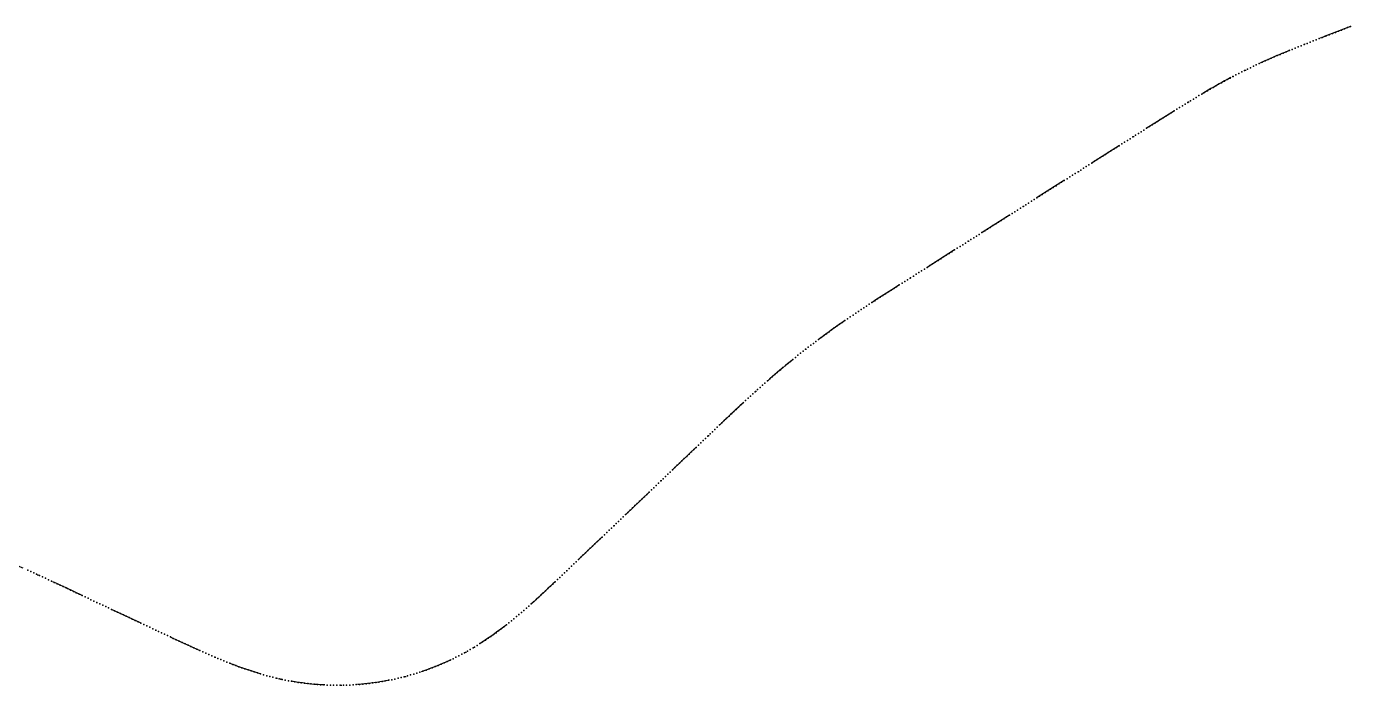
# Model space of a CAD drawing. Header units: metres. Extents: x 645109 to 647040, y 990502 to 990982.
# Drawn here: x 646225 to 647040, y 990569 to 990982 of the extents above; entities that cross this region are included whole.
import ezdxf

# ---------------------------------------------------------------- set-up
doc = ezdxf.new("R2010")
doc.units = ezdxf.units.M
doc.header["$LTSCALE"] = 10
doc.header["$PDSIZE"] = 1
doc.linetypes.add('TRAZO_Y_PUNTO', pattern=[1, 0.5, -0.25, 0, -0.25])
doc.layers.add('- 변경 CANT에 따른 이격 교각', color=2, linetype='CONTINUOUS')
doc.layers.add('L53', color=7, linetype='TRAZO_Y_PUNTO')

msp = doc.modelspace()

# ---------------------------------------------------------------- linework, layer by layer
at = {"layer": '- 변경 CANT에 따른 이격 교각', "color": 1}
for p in [(647034.4, 990979.41), (647036.26, 990980.13), (647038.13, 990980.86), (647039.99, 990981.58), (647013.27, 990971.2), (647015.13, 990971.93), (647016.99, 990972.65), (647018.86, 990973.38), (647020.72, 990974.11), (647022.58, 990974.83), (647024.45, 990975.55), (647025.07, 990975.8), (647026.94, 990976.52), (647028.8, 990977.24), (647030.67, 990977.96), (647032.53, 990978.69), (646994.75, 990963.65), (646996.59, 990964.43), (646998.43, 990965.21), (647000.28, 990965.97), (647002.13, 990966.73), (647003.98, 990967.49), (647005.83, 990968.24), (647007.69, 990968.98), (647009.55, 990969.73), (647011.41, 990970.46), (646976.55, 990955.35), (646978.35, 990956.23), (646980.15, 990957.09), (646981.96, 990957.94), (646983.78, 990958.79), (646985.59, 990959.62), (646987.42, 990960.45), (646989.24, 990961.26), (646991.07, 990962.07), (646992.91, 990962.86), (646960.55, 990946.99), (646962.3, 990947.96), (646964.06, 990948.91), (646965.82, 990949.86), (646967.59, 990950.79), (646967.64, 990950.82), (646969.41, 990951.75), (646971.19, 990952.66), (646972.97, 990953.57), (646974.76, 990954.46), (646946.69, 990939), (646948.41, 990940.02), (646950.13, 990941.04), (646951.86, 990942.05), (646953.59, 990943.05), (646955.32, 990944.05), (646957.06, 990945.04), (646958.8, 990946.02), (646933.04, 990930.65), (646934.74, 990931.7), (646936.44, 990932.76), (646938.14, 990933.81), (646939.84, 990934.86), (646941.55, 990935.9), (646943.26, 990936.94), (646944.97, 990937.97), (646921.19, 990923.19), (646922.88, 990924.26), (646924.58, 990925.33), (646926.27, 990926.39), (646927.96, 990927.46), (646929.65, 990928.52), (646931.35, 990929.59), (646907.68, 990914.63), (646909.37, 990915.7), (646911.06, 990916.77), (646912.75, 990917.84), (646914.44, 990918.91), (646916.13, 990919.98), (646917.82, 990921.05), (646919.51, 990922.12), (646894.16, 990906.07), (646895.85, 990907.14), (646897.54, 990908.21), (646899.23, 990909.28), (646900.92, 990910.35), (646902.61, 990911.42), (646904.3, 990912.49), (646905.99, 990913.56), (646882.33, 990898.58), (646884.02, 990899.65), (646885.71, 990900.72), (646887.4, 990901.79), (646889.09, 990902.86), (646890.78, 990903.93), (646892.47, 990905), (646868.81, 990890.02), (646870.5, 990891.09), (646872.19, 990892.16), (646873.88, 990893.23), (646875.57, 990894.3), (646877.26, 990895.37), (646878.95, 990896.44), (646880.64, 990897.51), (646855.29, 990881.46), (646856.98, 990882.53), (646858.67, 990883.6), (646860.36, 990884.67), (646862.05, 990885.74), (646863.74, 990886.81), (646865.43, 990887.88), (646867.12, 990888.95), (646843.47, 990873.97), (646845.16, 990875.04), (646846.85, 990876.11), (646848.54, 990877.18), (646850.22, 990878.25), (646851.91, 990879.32), (646853.6, 990880.39), (646829.95, 990865.41), (646831.64, 990866.48), (646833.33, 990867.55), (646835.02, 990868.62), (646836.71, 990869.69), (646838.4, 990870.76), (646840.09, 990871.83), (646841.78, 990872.9), (646818.12, 990857.92), (646819.81, 990858.99), (646821.5, 990860.06), (646823.19, 990861.13), (646824.88, 990862.2), (646826.57, 990863.27), (646828.26, 990864.34), (646804.6, 990849.36), (646806.29, 990850.43), (646807.98, 990851.5), (646809.67, 990852.57), (646811.36, 990853.64), (646813.05, 990854.71), (646814.74, 990855.78), (646816.43, 990856.85), (646791.08, 990840.8), (646792.77, 990841.87), (646794.46, 990842.94), (646796.15, 990844.01), (646797.84, 990845.08), (646799.53, 990846.15), (646801.22, 990847.22), (646802.91, 990848.29), (646779.25, 990833.32), (646780.94, 990834.39), (646782.63, 990835.46), (646784.32, 990836.53), (646786.01, 990837.6), (646787.7, 990838.66), (646789.39, 990839.73), (646765.53, 990824.62), (646767.22, 990825.69), (646768.91, 990826.76), (646769.12, 990826.9), (646770.81, 990827.97), (646772.5, 990829.04), (646774.19, 990830.11), (646775.88, 990831.18), (646777.57, 990832.25), (646753.72, 990817.11), (646755.4, 990818.19), (646757.09, 990819.26), (646758.77, 990820.34), (646760.46, 990821.41), (646762.15, 990822.48), (646763.84, 990823.55), (646740.3, 990808.39), (646741.97, 990809.49), (646743.64, 990810.59), (646745.32, 990811.68), (646746.99, 990812.77), (646748.67, 990813.86), (646750.35, 990814.94), (646752.03, 990816.03), (646728.69, 990800.57), (646730.34, 990801.7), (646731.99, 990802.83), (646733.65, 990803.95), (646735.3, 990805.07), (646736.97, 990806.18), (646738.63, 990807.29), (646717.25, 990792.49), (646718.87, 990793.66), (646720.5, 990794.83), (646722.13, 990795.99), (646723.76, 990797.14), (646725.4, 990798.29), (646727.04, 990799.43), (646706.05, 990784.1), (646707.63, 990785.32), (646709.22, 990786.53), (646710.82, 990787.74), (646712.42, 990788.94), (646714.03, 990790.13), (646715.64, 990791.31), (646696.63, 990776.67), (646698.19, 990777.92), (646699.75, 990779.17), (646701.32, 990780.41), (646702.89, 990781.65), (646704.46, 990782.88), (646685.44, 990767.34), (646686.96, 990768.64), (646688.49, 990769.93), (646688.92, 990770.3), (646690.45, 990771.58), (646691.99, 990772.86), (646693.53, 990774.14), (646695.08, 990775.41), (646676.42, 990759.43), (646677.91, 990760.76), (646679.41, 990762.09), (646680.91, 990763.41), (646682.42, 990764.72), (646683.93, 990766.03), (646667.53, 990751.36), (646669.01, 990752.71), (646670.48, 990754.07), (646671.96, 990755.41), (646673.44, 990756.75), (646674.93, 990758.09), (646658.75, 990743.18), (646660.21, 990744.55), (646661.67, 990745.92), (646663.13, 990747.28), (646664.6, 990748.64), (646666.06, 990750), (646650.04, 990734.93), (646651.49, 990736.31), (646652.94, 990737.69), (646654.39, 990739.06), (646655.84, 990740.44), (646657.3, 990741.81), (646641.35, 990726.65), (646642.8, 990728.03), (646644.25, 990729.41), (646645.7, 990730.79), (646647.14, 990732.17), (646648.59, 990733.55), (646632.67, 990718.37), (646634.12, 990719.75), (646635.56, 990721.13), (646637.01, 990722.51), (646638.46, 990723.89), (646639.91, 990725.27), (646625.43, 990711.47), (646626.88, 990712.85), (646628.33, 990714.23), (646629.77, 990715.61), (646631.22, 990716.99), (646616.75, 990703.19), (646618.19, 990704.57), (646619.64, 990705.95), (646621.09, 990707.33), (646622.54, 990708.71), (646623.98, 990710.09), (646608.06, 990694.91), (646609.51, 990696.29), (646610.96, 990697.67), (646612.4, 990699.05), (646613.85, 990700.43), (646615.3, 990701.81), (646599.38, 990686.63), (646600.82, 990688.01), (646602.27, 990689.39), (646603.72, 990690.77), (646605.17, 990692.15), (646606.61, 990693.53), (646590.69, 990678.35), (646592.14, 990679.73), (646593.59, 990681.11), (646595.03, 990682.49), (646596.48, 990683.87), (646597.93, 990685.25), (646582.01, 990670.07), (646583.46, 990671.45), (646584.9, 990672.83), (646586.35, 990674.21), (646587.8, 990675.59), (646589.24, 990676.97), (646573.32, 990661.78), (646574.77, 990663.16), (646576.22, 990664.54), (646577.67, 990665.92), (646579.11, 990667.31), (646580.56, 990668.69), (646564.64, 990653.5), (646566.09, 990654.88), (646567.53, 990656.26), (646568.98, 990657.64), (646570.43, 990659.02), (646571.88, 990660.4), (646225.5, 990646.89), (646227.32, 990646.07), (646229.14, 990645.24), (646555.98, 990645.25), (646557.4, 990646.6), (646558.85, 990647.98), (646560.3, 990649.36), (646561.74, 990650.74), (646563.19, 990652.12), (646230.96, 990644.41), (646232.78, 990643.58), (646234.59, 990642.74), (646236.41, 990641.9), (646238.22, 990641.06), (646240.04, 990640.21), (646241.85, 990639.37), (646243.66, 990638.52), (646245.47, 990637.67), (646247.28, 990636.82), (646547.28, 990636.98), (646548.73, 990638.36), (646550.18, 990639.73), (646551.63, 990641.11), (646553.08, 990642.49), (646554.53, 990643.87), (646249.09, 990635.97), (646249.95, 990635.56), (646251.76, 990634.71), (646253.57, 990633.86), (646255.38, 990633.01), (646257.19, 990632.16), (646259, 990631.31), (646260.81, 990630.46), (646262.62, 990629.61), (646264.43, 990628.76), (646538.47, 990628.83), (646539.95, 990630.17), (646541.42, 990631.53), (646542.89, 990632.88), (646544.36, 990634.25), (646545.82, 990635.61), (646266.24, 990627.91), (646268.05, 990627.06), (646269.86, 990626.21), (646271.67, 990625.36), (646273.48, 990624.51), (646275.29, 990623.66), (646277.1, 990622.8), (646278.91, 990621.95), (646280.72, 990621.1), (646529.48, 990620.88), (646531, 990622.19), (646532.5, 990623.5), (646534.01, 990624.82), (646535.5, 990626.15), (646536.99, 990627.48), (646282.54, 990620.25), (646284.35, 990619.4), (646286.16, 990618.55), (646287.97, 990617.7), (646289.78, 990616.85), (646291.59, 990616), (646293.4, 990615.15), (646295.21, 990614.3), (646297.02, 990613.45), (646298.83, 990612.6), (646520.2, 990613.27), (646521.77, 990614.51), (646523.33, 990615.77), (646524.88, 990617.03), (646526.42, 990618.3), (646527.95, 990619.59), (646300.64, 990611.75), (646302.45, 990610.9), (646304.26, 990610.05), (646306.07, 990609.2), (646307.88, 990608.35), (646309.69, 990607.5), (646311.5, 990606.64), (646313.31, 990605.79), (646315.12, 990604.94), (646508.92, 990604.98), (646510.57, 990606.12), (646512.2, 990607.28), (646513.82, 990608.45), (646515.43, 990609.63), (646517.03, 990610.83), (646518.62, 990612.05), (646316.93, 990604.09), (646318.74, 990603.25), (646320.55, 990602.4), (646322.36, 990601.55), (646324.18, 990600.71), (646325.99, 990599.88), (646327.81, 990599.04), (646329.63, 990598.21), (646331.46, 990597.39), (646333.28, 990596.57), (646494.45, 990596.07), (646496.2, 990597.05), (646497.94, 990598.04), (646499.66, 990599.05), (646500.52, 990599.57), (646502.22, 990600.61), (646503.92, 990601.68), (646505.6, 990602.76), (646507.27, 990603.86), (646335.11, 990595.76), (646336.94, 990594.96), (646338.78, 990594.17), (646340.62, 990593.38), (646342.46, 990592.6), (646344.31, 990591.84), (646346.16, 990591.08), (646348.01, 990590.34), (646349.87, 990589.6), (646351.74, 990588.88), (646353.61, 990588.17), (646478.22, 990588.32), (646480.06, 990589.09), (646481.9, 990589.89), (646483.72, 990590.71), (646485.54, 990591.54), (646487.34, 990592.41), (646489.14, 990593.29), (646490.92, 990594.2), (646492.69, 990595.13), (646355.49, 990587.48), (646357.37, 990586.8), (646359.25, 990586.14), (646361.15, 990585.49), (646363.04, 990584.86), (646364.95, 990584.24), (646366.86, 990583.65), (646368.77, 990583.07), (646370.69, 990582.51), (646372.62, 990581.97), (646374.55, 990581.46), (646376.49, 990580.96), (646378.43, 990580.49), (646380.38, 990580.04), (646381.36, 990579.82), (646451.54, 990579.93), (646453.49, 990580.38), (646455.43, 990580.85), (646457.37, 990581.34), (646459.3, 990581.86), (646461.23, 990582.4), (646463.15, 990582.97), (646465.06, 990583.55), (646466.96, 990584.17), (646468.86, 990584.8), (646470.75, 990585.46), (646472.63, 990586.14), (646474.5, 990586.84), (646476.36, 990587.57), (646382.08, 990579.66), (646384.04, 990579.26), (646386, 990578.87), (646387.97, 990578.52), (646389.94, 990578.18), (646391.91, 990577.87), (646393.89, 990577.59), (646395.88, 990577.32), (646397.86, 990577.09), (646399.85, 990576.87), (646401.84, 990576.69), (646403.83, 990576.52), (646405.83, 990576.38), (646407.83, 990576.27), (646409.82, 990576.18), (646411.82, 990576.11), (646413.82, 990576.07), (646415.82, 990576.05), (646417.82, 990576.06), (646419.82, 990576.09), (646421.82, 990576.15), (646423.82, 990576.23), (646425.82, 990576.34), (646427.81, 990576.47), (646429.81, 990576.62), (646431.8, 990576.8), (646433.79, 990577.01), (646435.78, 990577.24), (646437.76, 990577.49), (646439.74, 990577.77), (646441.72, 990578.07), (646443.69, 990578.39), (646445.66, 990578.74), (646447.62, 990579.12), (646449.58, 990579.51)]:
    msp.add_point(p, dxfattribs=at)
at = {"layer": 'L53', "color": 0, "ltscale": 4, "flags": 128}
msp.add_lwpolyline([(647039.99, 990981.58), (647024.45, 990975.55), (647022.66, 990974.86), (647020.88, 990974.17), (647019.1, 990973.48), (647017.32, 990972.78), (647015.53, 990972.08), (647013.75, 990971.39), (647011.97, 990970.69), (647010.19, 990969.98), (647008.42, 990969.28), (647006.64, 990968.56), (647004.87, 990967.85), (647003.09, 990967.13), (647001.32, 990966.4), (646999.55, 990965.67), (646997.79, 990964.94), (646996.03, 990964.2), (646994.27, 990963.45), (646992.51, 990962.69), (646990.75, 990961.93), (646989, 990961.15), (646987.26, 990960.38), (646985.51, 990959.59), (646983.78, 990958.79, 0.012898), (646967.59, 990950.79), (646965.88, 990949.89), (646964.18, 990948.98), (646962.48, 990948.06), (646960.79, 990947.13), (646959.1, 990946.19), (646957.42, 990945.24), (646955.74, 990944.29), (646954.06, 990943.33), (646952.39, 990942.36), (646950.72, 990941.39), (646949.06, 990940.41), (646947.4, 990939.42), (646945.74, 990938.43), (646944.09, 990937.44), (646942.44, 990936.44), (646940.79, 990935.43), (646939.14, 990934.42), (646937.49, 990933.41), (646935.85, 990932.4), (646934.21, 990931.38), (646932.57, 990930.36), (646930.94, 990929.33), (646929.3, 990928.3), (646927.67, 990927.28), (646926.03, 990926.25), (646924.4, 990925.22), (646922.77, 990924.18), (646921.14, 990923.15), (646919.51, 990922.12), (646768.91, 990826.76), (646767.27, 990825.73), (646765.64, 990824.69), (646764, 990823.66), (646762.37, 990822.62), (646760.73, 990821.58), (646759.1, 990820.54), (646757.47, 990819.5), (646755.84, 990818.46), (646754.21, 990817.42), (646752.58, 990816.38), (646750.95, 990815.33), (646749.32, 990814.28), (646747.7, 990813.23), (646746.07, 990812.18), (646744.45, 990811.12), (646742.83, 990810.06), (646741.21, 990809), (646739.6, 990807.93), (646737.99, 990806.86), (646736.38, 990805.78), (646734.77, 990804.71), (646733.16, 990803.62), (646731.56, 990802.54), (646729.96, 990801.45), (646728.37, 990800.35), (646726.78, 990799.25), (646725.19, 990798.14), (646723.6, 990797.03), (646722.02, 990795.92), (646720.45, 990794.79), (646718.87, 990793.66, 0.019286), (646688.49, 990769.93), (646687.01, 990768.68), (646685.54, 990767.42), (646684.07, 990766.16), (646682.61, 990764.89), (646681.15, 990763.62), (646679.7, 990762.34), (646678.25, 990761.06), (646676.8, 990759.77), (646675.36, 990758.48), (646673.92, 990757.19), (646672.49, 990755.89), (646671.05, 990754.59), (646669.62, 990753.28), (646668.2, 990751.97), (646666.78, 990750.66), (646665.35, 990749.35), (646663.94, 990748.03), (646662.52, 990746.71), (646661.11, 990745.39), (646659.69, 990744.06), (646658.28, 990742.74), (646656.88, 990741.41), (646655.47, 990740.08), (646654.06, 990738.75), (646652.66, 990737.42), (646651.26, 990736.09), (646649.85, 990734.75), (646648.45, 990733.42), (646647.05, 990732.08), (646645.65, 990730.75), (646644.25, 990729.41), (646555.98, 990645.25), (646554.55, 990643.88), (646553.12, 990642.52), (646551.69, 990641.16), (646550.26, 990639.8), (646548.83, 990638.45), (646547.39, 990637.09), (646545.96, 990635.74), (646544.52, 990634.39), (646543.07, 990633.05), (646541.62, 990631.71), (646540.17, 990630.37), (646538.71, 990629.04), (646537.25, 990627.72), (646535.78, 990626.4), (646534.31, 990625.09), (646532.83, 990623.78), (646531.34, 990622.49), (646529.85, 990621.2), (646528.35, 990619.92), (646526.84, 990618.65), (646525.32, 990617.39), (646523.79, 990616.14), (646522.26, 990614.9), (646520.71, 990613.67), (646519.16, 990612.46), (646517.59, 990611.26), (646516.02, 990610.07), (646514.43, 990608.89), (646512.84, 990607.73), (646511.23, 990606.59), (646509.61, 990605.46), (646507.98, 990604.35), (646506.34, 990603.25), (646504.69, 990602.17), (646503.03, 990601.11), (646501.35, 990600.07), (646499.66, 990599.05, -0.190504), (646381.36, 990579.82), (646379.43, 990580.25), (646377.51, 990580.71), (646375.6, 990581.19), (646373.69, 990581.68), (646371.78, 990582.2), (646369.89, 990582.74), (646367.99, 990583.3), (646366.11, 990583.88), (646364.23, 990584.47), (646362.35, 990585.09), (646360.48, 990585.72), (646358.62, 990586.36), (646356.76, 990587.02), (646354.9, 990587.69), (646353.05, 990588.38), (646351.21, 990589.09), (646349.37, 990589.8), (646347.54, 990590.53), (646345.71, 990591.26), (646343.88, 990592.01), (646342.06, 990592.77), (646340.24, 990593.54), (646338.43, 990594.32), (646336.62, 990595.1), (646334.81, 990595.89), (646333.01, 990596.69), (646331.21, 990597.5), (646329.41, 990598.31), (646327.62, 990599.13), (646325.82, 990599.95), (646324.03, 990600.78), (646322.24, 990601.61), (646320.45, 990602.44), (646318.67, 990603.28), (646316.88, 990604.12), (646315.09, 990604.96), (646313.31, 990605.79), (646249.09, 990635.97), (646247.29, 990636.81), (646245.5, 990637.65), (646243.71, 990638.5), (646241.91, 990639.34), (646240.11, 990640.18), (646238.32, 990641.02), (646236.52, 990641.85), (646234.72, 990642.68), (646232.92, 990643.52), (646231.12, 990644.34), (646229.31, 990645.17), (646227.51, 990645.99), (646225.7, 990646.8), (646223.89, 990647.61), (646222.08, 990648.42), (646220.27, 990649.22), (646218.45, 990650.02), (646216.63, 990650.8), (646214.81, 990651.59), (646212.98, 990652.36), (646211.16, 990653.13), (646209.33, 990653.89), (646207.49, 990654.65), (646205.65, 990655.39), (646203.81, 990656.13), (646201.97, 990656.86), (646200.12, 990657.57), (646198.27, 990658.28), (646196.41, 990658.98), (646194.55, 990659.67), (646192.69, 990660.35), (646190.82, 990661.01), (646188.95, 990661.67), (646187.08, 990662.31), (646185.19, 990662.94), (646183.31, 990663.55), (646181.42, 990664.16), (646179.53, 990664.75), (646177.63, 990665.32), (646175.73, 990665.88), (646173.82, 990666.43), (646171.91, 990666.96), (646170, 990667.47), (646168.08, 990667.97), (646166.16, 990668.46), (646164.23, 990668.92), (646162.3, 990669.37), (646160.36, 990669.8), (646158.42, 990670.21), (646156.48, 990670.61), (646154.53, 990670.98), (646152.58, 990671.34), (646150.63, 990671.67), (646148.67, 990671.99), (646146.71, 990672.28), (646144.75, 990672.56), (646142.78, 990672.81), (646140.81, 990673.04, 0.14276), (646044.33, 990656.19), (646042.59, 990655.32), (646040.85, 990654.43), (646039.12, 990653.52), (646037.41, 990652.6), (646035.7, 990651.65), (646034, 990650.7), (646032.31, 990649.72), (646030.63, 990648.73), (646028.95, 990647.72), (646027.29, 990646.7), (646025.64, 990645.67), (646023.99, 990644.62), (646022.35, 990643.56), (646020.72, 990642.49), (646019.1, 990641.4), (646017.49, 990640.31), (646015.88, 990639.2), (646014.28, 990638.08), (646012.69, 990636.95), (646011.1, 990635.82), (646009.52, 990634.67), (646007.95, 990633.52), (646006.38, 990632.35), (646004.82, 990631.18), (646003.27, 990630.01), (646001.72, 990628.82), (646000.17, 990627.63), (645998.63, 990626.43), (645997.09, 990625.23), (645995.56, 990624.02), (645994.03, 990622.81), (645992.5, 990621.6), (645990.98, 990620.38), (645989.46, 990619.15), (645987.94, 990617.93), (645986.43, 990616.7), (645984.91, 990615.47), (645983.4, 990614.24), (645981.89, 990613), (645980.38, 990611.77), (645978.87, 990610.53), (645928.22, 990569.15)], format="xyb", dxfattribs=at)

doc.saveas('drawing.dxf')
